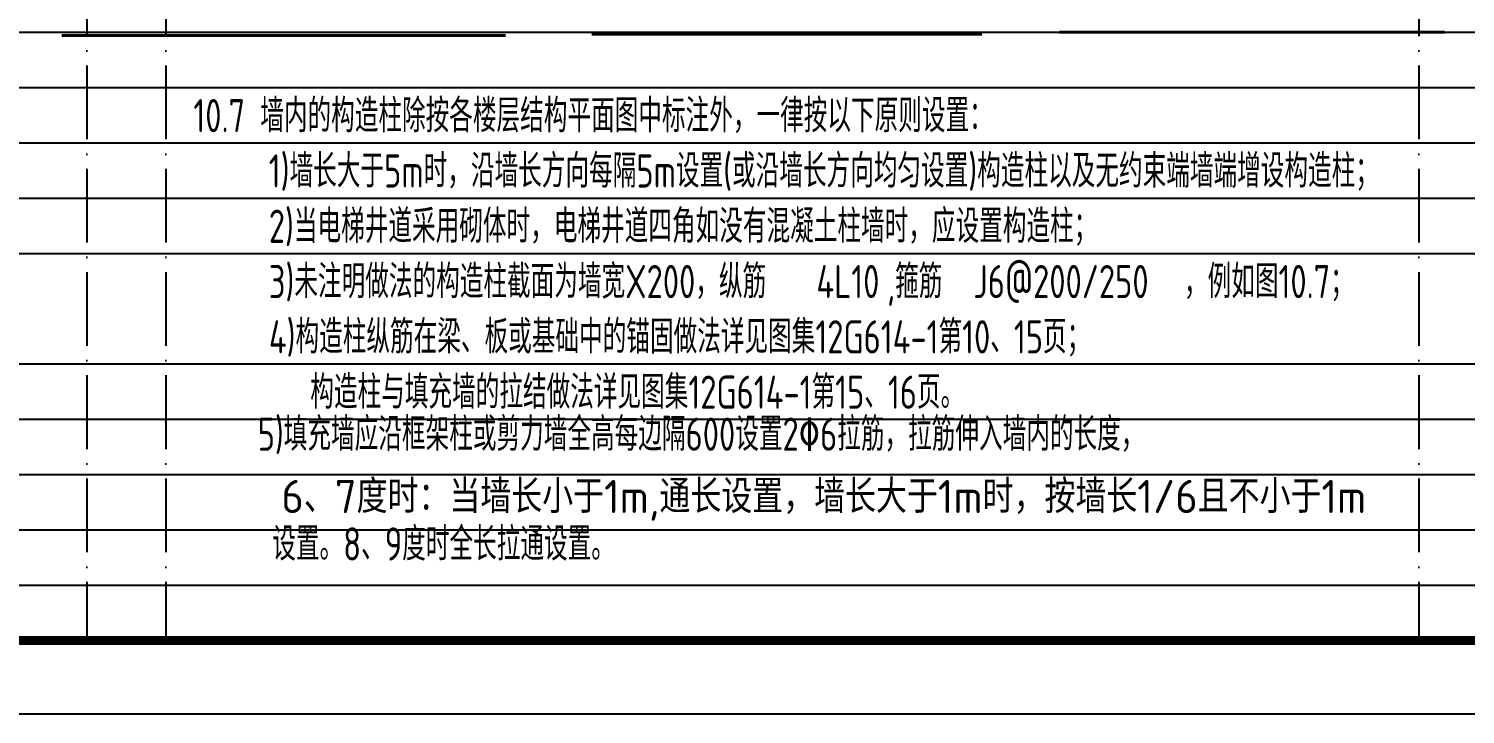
# Model space of a CAD drawing. Extents: x 826826 to 1642106, y -156213 to 399140.
# Drawn here: x 963221 to 982712, y 295942 to 305238 of the extents above; entities that cross this region are included whole.
import ezdxf
from ezdxf.enums import TextEntityAlignment as Align

# ---------------------------------------------------------------- set-up
doc = ezdxf.new("R2010")
doc.units = 0
doc.header["$LTSCALE"] = 1000
doc.linetypes.add('D1', pattern=[14, 10, -2, 0, -2])
doc.layers.get('DEFPOINTS').update_dxf_attribs({"linetype": 'CONTINUOUS'})
doc.layers.add('C-SHET-TTLB', color=11, linetype='CONTINUOUS')
doc.layers.add('S-DETL-TEXT', color=7, linetype='CONTINUOUS')
doc.layers.add('S-1-TEXT', color=7, linetype='CONTINUOUS', lineweight=18)
doc.layers.add('S-1-修改', color=23, linetype='CONTINUOUS', lineweight=18)
doc.styles.add('TS', font='tssdeng.shx', dxfattribs={"width": 0.7, "bigfont": 'tssdchn.shx'})
doc.styles.add('TSSD_DIMENSION', font='Tssdeng.shx', dxfattribs={"width": 0.7, "bigfont": 'tssdchn.shx'})

msp = doc.modelspace()

# ---------------------------------------------------------------- linework, layer by layer
at = {"layer": 'C-SHET-TTLB'}
msp.add_lwpolyline([(1048998.73, 355342.46), (1048998.73, 295942.46), (943898.73, 295942.46), (943898.73, 355342.46)], close=True, dxfattribs=at)
at = {"layer": 'C-SHET-TTLB', "const_width": 120}
msp.add_lwpolyline([(945738.73, 354342.46), (1047998.73, 354342.13), (1047998.73, 296942.13), (945738.73, 296942.46)], close=True, dxfattribs=at)
at = {"layer": 'DEFPOINTS', "color": 252, "linetype": 'D1', "ltscale": 0.1}
for p, q in [((964010.73, 350942.46), (964010.73, 296942.46)), ((965082.73, 350942.46), (965082.73, 296942.46)), ((982082.73, 350942.46), (982082.73, 296942.46))]:
    msp.add_line(p, q, dxfattribs=at)
at = {"layer": 'DEFPOINTS', "color": 252}
for p, q in [((945738.73, 305192.46), (1019298.73, 305192.46)), ((945738.73, 304442.46), (1019298.73, 304442.46)), ((945738.73, 303692.46), (1019298.73, 303692.46)), ((945738.73, 302942.46), (1019298.73, 302942.46)), ((945738.73, 302192.46), (1019298.73, 302192.46)), ((945738.73, 300692.46), (1019298.73, 300692.46)), ((945738.73, 299942.46), (1019298.73, 299942.46)), ((945738.73, 299192.46), (1019298.73, 299192.46)), ((945738.73, 298442.46), (1019298.73, 298442.46)), ((945738.73, 297692.46), (1019298.73, 297692.46))]:
    msp.add_line(p, q, dxfattribs=at)
at = {"layer": 'S-DETL-TEXT', "color": 0, "const_width": 40}
for points in [[(963668.23, 305144.84), (969692.73, 305144.84)], [(970859.75, 305162.13), (976154.78, 305162.13)], [(977202.15, 305192.46), (982431.63, 305192.46)]]:
    msp.add_lwpolyline(points, dxfattribs=at)

# ---------------------------------------------------------------- texts
at = {"layer": 'S-1-TEXT', "style": 'TS', "width": 0.75}
for s, p in [('10.7 墙内的构造柱除按各楼层结构平面图中标注外，一律按以下原则设置：', (965454.82, 303834.89)), ('1)墙长大于5m时，沿墙长方向每隔5m设置(或沿墙长方向均匀设置)构造柱以及无约束端墙端增设构造柱；', (966478.16, 303084.89)), ('2)当电梯井道采用砌体时，电梯井道四角如没有混凝土柱墙时，应设置构造柱；', (966478.16, 302334.89)), ('3)未注明做法的构造柱截面为墙宽X200，纵筋        ,箍筋                ，例如图10.7；', (966478.16, 301584.89)), ('4)构造柱纵筋在梁、板或基础中的锚固做法详见图集12G614-1第10、15页；', (966478.16, 300834.89)), ('构造柱与填充墙的拉结做法详见图集12G614-1第15、16页。', (967041.2, 300084.89))]:
    msp.add_text(s, height=450, dxfattribs=at).set_placement(p)
at = {"layer": 'S-1-TEXT', "style": 'TSSD_DIMENSION', "width": 0.75}
for s, p in [('5)填充墙应沿框架柱或剪力墙全高每边隔600设置2%%1306拉筋，拉筋伸入墙内的长度，', (966327.19, 299380.31)), ('设置。8、9度时全长拉通设置。', (966525.72, 297891.27))]:
    msp.add_text(s, height=450, dxfattribs=at).set_placement(p, align=Align.BOTTOM_LEFT)
at = {"layer": 'S-1-TEXT', "style": 'TSSD_DIMENSION', "width": 0.891472}
msp.add_text('6、7度时：当墙长小于1m,通长设置，墙长大于1m时，按墙长1/6且不小于1m', height=450, dxfattribs=at).set_placement((966648.62, 298670.71), (981368.2, 298670.71), align=Align.FIT)
at = {"layer": 'S-1-修改', "color": 0, "style": 'TS', "width": 0.75}
for s, p in [('4L10', (973907.56, 301584.89)), ('J6@200/250', (976037.73, 301584.89))]:
    msp.add_text(s, height=450, dxfattribs=at).set_placement(p)

doc.saveas('drawing.dxf')
